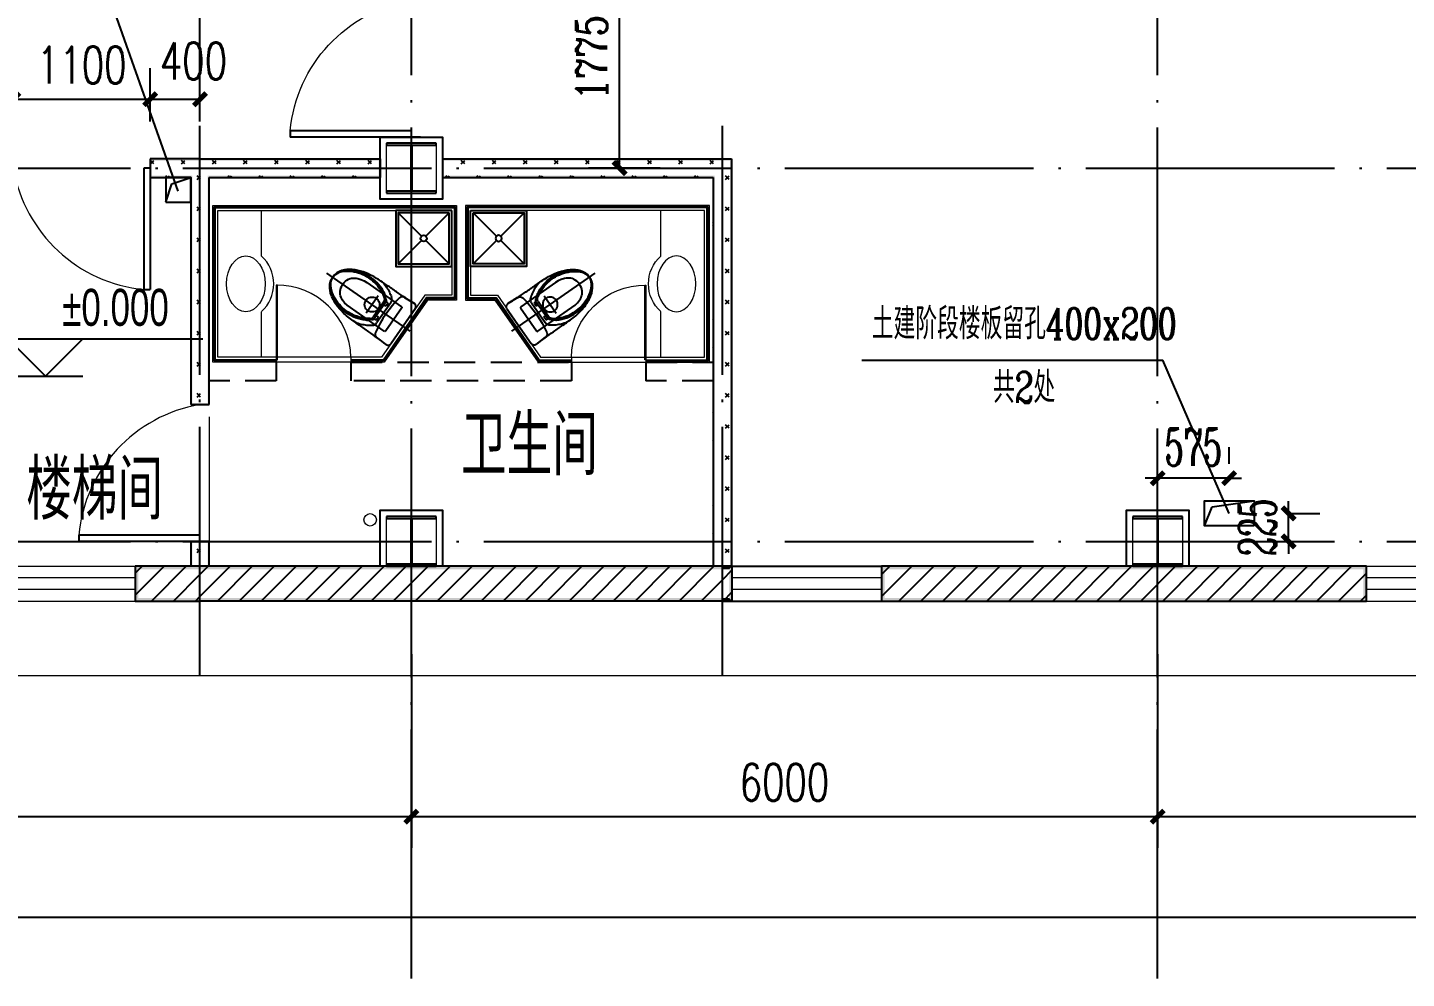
# Model space of a CAD drawing. Extents: x 3213259 to 3716512, y 332899 to 392399.
# Drawn here: x 3491097 to 3502183, y 358521 to 366164 of the extents above; entities that cross this region are included whole.
import ezdxf
from ezdxf.enums import TextEntityAlignment as Align

# ---------------------------------------------------------------- set-up
doc = ezdxf.new("R2010")
doc.units = 0
doc.header["$LTSCALE"] = 1000
doc.header["$MEASUREMENT"] = 0
for name, pattern in [('ACAD_ISO02W100', [15, 12, -3]), ('CENTER', [50.8, 31.75, -6.35, 6.35, -6.35]), ('DASH', [0.35, 0.25, -0.1]), ('DOTE', [2.42, 2, -0.2, 0.02, -0.2]), ('EB_DASH', [6, 3, -3]), ('HIDDEN', [0.375, 0.25, -0.125])]:
    doc.linetypes.add(name, pattern=pattern)
for name, color, linetype, lineweight in [('A-DOOR', 31, 'Continuous', 20), ('JZX_ViewLine', 30, 'Continuous', 0), ('S-STRS', 31, 'Continuous', 20), ('window', 141, 'Continuous', 5), ('卫生间', 4, 'Continuous', 20), ('雨水管、溢水管', 4, 'Continuous', 9)]:
    doc.layers.add(name, color=color, linetype=linetype, lineweight=lineweight)
for name, color, linetype in [('AXIS', 3, 'Continuous'), ('CAXA2', 6, 'EB_DASH'), ('Cen', 4, 'CENTER'), ('COLUMN', 2, 'Continuous'), ('DEFAULT', 7, 'Continuous'), ('DIM_ELEV', 3, 'Continuous'), ('DOTE', 1, 'DOTE'), ('JZX_AXIS', 3, 'Continuous'), ('JZX_WALL', 50, 'Continuous'), ('PUB_DIM', 3, 'Continuous'), ('PUB_HATCH', 8, 'Continuous'), ('PUB_TEXT', 7, 'Continuous'), ('PUB_WALL', 9, 'Continuous'), ('S-给排水提资', 4, 'Continuous'), ('sb', 6, 'Continuous'), ('WALL', 7, 'Continuous'), ('WALL-MOVE', 6, 'Continuous'), ('一次电缆', 7, 'Continuous'), ('卫浴轮廓线', 7, 'Continuous'), ('电气提资', 6, 'Continuous'), ('防火外包', 12, 'Continuous')]:
    doc.layers.add(name, color=color, linetype=linetype)
doc.styles.add('_TCH_DIM', font='sepd_tss.shx', dxfattribs={"bigfont": 'sepd_hzt.shx'})
doc.styles.add('_TCH_DIM_T3', font='SIMPLEX.shx', dxfattribs={"width": 0.705882, "bigfont": 'GBCBIG'})
doc.styles.add('DIM_FONT', font='COMPLEX8.SHX', dxfattribs={"width": 0.6, "bigfont": 'HZITXT.SHX'})
doc.styles.add('HZ', font='complex8.shx', dxfattribs={"width": 0.8, "bigfont": 'hztxt.shx'})
doc.styles.add('sepd_yb2', font='sepd_gbe.shx', dxfattribs={"width": 0.8, "bigfont": 'sepd_gbc.shx'})
doc.dimstyles.new('_TCH_ARCH&&100', dxfattribs={"dimtxt": 297.5, "dimasz": 100, "dimexe": 250, "dimexo": 300, "dimgap": 126.25, "dimtad": 1, "dimdec": 0, "dimzin": 0, "dimdsep": 46, "dimtxsty": '_TCH_DIM_T3', "dimblk": 'ARCHTICK', "dimcen": 0.09, "dimclrt": 7, "dimazin": 2, "dimtfac": 1, "dimtdec": 0, "dimtix": 1, "dimtmove": 2, "dimatfit": 3, "dimfxl": 1, "dimtolj": 1, "dimtzin": 0, "dimarcsym": 0})
doc.dimstyles.new('DIMN', dxfattribs={"dimtxt": 300, "dimasz": 100, "dimexe": 250, "dimexo": 300, "dimgap": 100, "dimtad": 1, "dimdec": 0, "dimzin": 0, "dimdsep": 46, "dimtxsty": 'DIM_FONT', "dimblk": 'ARCHTICK', "dimcen": 0.09, "dimclrt": 7, "dimazin": 2, "dimtfac": 1, "dimtdec": 0, "dimtix": 1, "dimtmove": 2, "dimatfit": 3, "dimldrblk": 'ARCHTICK', "dimfxl": 1, "dimtolj": 1, "dimtzin": 0, "dimarcsym": 0})
doc.dimstyles.new('副本 DIMN', dxfattribs={"dimtxt": 300, "dimasz": 100, "dimexe": 250, "dimexo": 300, "dimgap": 100, "dimtad": 1, "dimdec": 0, "dimzin": 0, "dimdsep": 46, "dimtxsty": 'DIM_FONT', "dimblk": 'ARCHTICK', "dimcen": 0.09, "dimclrt": 7, "dimazin": 2, "dimtfac": 1, "dimtdec": 0, "dimtix": 1, "dimtmove": 2, "dimatfit": 3, "dimldrblk": 'ARCHTICK', "dimfxl": 1, "dimtolj": 1, "dimtzin": 0, "dimarcsym": 0})
pattern_1 = [(45, (-451208.51, -430878.23), (-88.388383, 88.388383), [])]
pattern_2 = [(45, (-451166.04, -430932.16), (-125.000003, 125.000003), [40, -136.7767]), (135, (-450887.75, -430932.16), (-125.000003, -125.000003), [40, -136.7767])]

# ---------------------------------------------------------------- blocks, each defined once
blk = doc.blocks.new('_ArchTick')
at = {"color": 0, "linetype": 'ByBlock', "const_width": 0.4}
blk.add_lwpolyline([(-0.5, -0.5), (0.5, 0.5)], dxfattribs=at)
blk = doc.blocks.new('*D225')
at = {"color": 0, "lineweight": -2}
for p, q in [((3500183, 362658), (3500183, 362791)), ((3500758, 362658), (3500758, 362791)), ((3500183, 362541), (3500083, 362541)), ((3500758, 362541), (3500183, 362541)), ((3500758, 362541), (3500858, 362541))]:
    blk.add_line(p, q, dxfattribs=at)
at = {"layer": 'Defpoints', "color": 0}
for p in [(3500183, 362541), (3500183, 362358), (3500758, 362358)]:
    blk.add_point(p, dxfattribs=at)
at = {"color": 0, "lineweight": -2, "xscale": 100, "yscale": 100, "zscale": 100}
blk.add_blockref('_ArchTick', (3500183, 362541), dxfattribs=at)
at = {"color": 0, "lineweight": -2, "xscale": 100, "yscale": 100, "zscale": 100, "rotation": 180}
blk.add_blockref('_ArchTick', (3500758, 362541), dxfattribs=at)
at = {"color": 7, "insert": (3500470, 362791), "char_height": 300, "attachment_point": 5, "style": 'DIM_FONT'}
blk.add_mtext('\\A1;575', dxfattribs=at)
blk = doc.blocks.new('*D224')
at = {"color": 0, "lineweight": -2}
for p, q in [((3501236, 362258), (3501236, 362358)), ((3501236, 362033), (3501236, 362258)), ((3501258, 362258), (3501486, 362258)), ((3501079, 362033), (3501486, 362033)), ((3501236, 362033), (3501236, 361933))]:
    blk.add_line(p, q, dxfattribs=at)
at = {"layer": 'Defpoints', "color": 0}
for p in [(3500958, 362258), (3501236, 362258), (3500779, 362033)]:
    blk.add_point(p, dxfattribs=at)
at = {"color": 0, "lineweight": -2, "xscale": 100, "yscale": 100, "zscale": 100}
for p, rotation in [((3501236, 362258), 270), ((3501236, 362033), 90)]:
    blk.add_blockref('_ArchTick', p, dxfattribs=dict(at, rotation=rotation))
at = {"color": 7, "insert": (3500986, 362146), "char_height": 300, "attachment_point": 5, "rotation": 90, "style": 'DIM_FONT'}
blk.add_mtext('\\A1;225', dxfattribs=at)
blk = doc.blocks.new('10kv2')
at = {"layer": '电气提资', "color": 6}
for p, q in [((2859877, 197322), (2859940, 197475)), ((2859940, 197475), (2860277, 197522)), ((2865027, 197322), (2865090, 197475)), ((2865090, 197475), (2865427, 197522))]:
    blk.add_line(p, q, dxfattribs=at)
for points in [[(2860277, 197322), (2859877, 197322), (2859877, 197522), (2860277, 197522)], [(2865427, 197322), (2865027, 197322), (2865027, 197522), (2865427, 197522)]]:
    blk.add_lwpolyline(points, close=True, dxfattribs=at)
blk = doc.blocks.new('*D290')
at = {"layer": 'Defpoints', "color": 0}
for p in [(3495857, 366809), (3496283, 366809), (3496483, 365034)]:
    blk.add_point(p, dxfattribs=at)
at = {"layer": 'PUB_DIM', "color": 0, "lineweight": -2}
for p, q in [((3495983, 366809), (3495607, 366809)), ((3495857, 365034), (3495857, 366809)), ((3496183, 365034), (3495607, 365034))]:
    blk.add_line(p, q, dxfattribs=at)
at = {"layer": 'PUB_DIM', "color": 0, "lineweight": -2, "xscale": 100, "yscale": 100, "zscale": 100}
for p, rotation in [((3495857, 366809), 90), ((3495857, 365034), 270)]:
    blk.add_blockref('_ArchTick', p, dxfattribs=dict(at, rotation=rotation))
at = {"layer": 'PUB_DIM', "color": 7, "insert": (3495632, 365922), "char_height": 250, "attachment_point": 5, "rotation": 90, "style": 'HZ'}
blk.add_mtext('\\A1;1775', dxfattribs=at)
blk = doc.blocks.new('400X400初设工字钢柱')
at = {"layer": 'COLUMN'}
for p, q in [((1414526, 738369), (1414126, 738369)), ((1414126, 738369), (1414126, 738353)), ((1414126, 738353), (1414321, 738353)), ((1414321, 738353), (1414321, 737985)), ((1414331, 737985), (1414331, 738353)), ((1414331, 738353), (1414526, 738353)), ((1414526, 738353), (1414526, 738369)), ((1414321, 737985), (1414126, 737985)), ((1414126, 737985), (1414126, 737969)), ((1414126, 737969), (1414526, 737969)), ((1414526, 737985), (1414331, 737985)), ((1414526, 737969), (1414526, 737985))]:
    blk.add_line(p, q, dxfattribs=at)
at = {"layer": 'JZX_ViewLine'}
blk.add_lwpolyline([(1414126, 738369), (1414526, 738369), (1414526, 737969), (1414126, 737969)], close=True, dxfattribs=at)
blk = doc.blocks.new('A-2081（平）')
at = {"color": 5}
for p, q in [((-195, -140), (-200, -45)), ((-198, -85), (-198, -135)), ((-170, -15), (170, -15)), ((200, -45), (195, -140)), ((-97, -205), (97, -205)), ((-85, -240), (85, -240)), ((-83, -225), (-84, -240)), ((-80, -222), (-56, -222)), ((-77, -255), (77, -255)), ((-53, -225), (-52, -240)), ((53, -225), (52, -240)), ((80, -222), (56, -222)), ((83, -225), (84, -240))]:
    blk.add_line(p, q, dxfattribs=at)
blk.add_circle((0, -320), 60, dxfattribs=at)
for centre, radius, start, end in [((-170, -45), 30, 90, 180), ((170, -45), 30, 0, 90), ((-165, -140), 30, 180, 260.0104), ((0, 769), 954, 259.7185, 280.2815), ((-97, -255), 50, 90, 142.0977), ((97, -255), 50, 37.9023, 90), ((165, -140), 30, 279.9896, 0), ((-103, -300), 30, 109.2431, 150.0075), ((-80, -263), 23.3, 103.5585, 160.8243), ((-77, -285), 30, 90, 146.1489), ((-80, -225), 3, 90, 176.8202), ((-56, -225), 3, 3.1798, 90), ((56, -225), 3, 90, 176.8202), ((77, -285), 30, 33.8511, 90), ((80, -225), 3, 3.1798, 90), ((80, -263), 23.3, 19.1757, 76.4415), ((103, -300), 30, 29.9925, 70.7569)]:
    blk.add_arc(centre, radius, start, end, dxfattribs=at)
for points in [[(-200, -45), (-195, -217), (-195, -310), (-195, -355), (-188, -465), (-168, -549), (-127, -631), (-69, -687), (-24, -704), (-5, -705)], [(200, -45), (195, -217), (195, -310), (195, -355), (188, -465), (168, -549), (127, -631), (69, -687), (24, -704), (5, -705)], [(-102, -255), (-123, -289), (-142, -330), (-164, -407), (-167, -465), (-157, -535), (-131, -604), (-85, -668), (-34, -700), (3, -705)], [(102, -255), (123, -289), (142, -330), (164, -407), (167, -465), (157, -535), (131, -604), (85, -668), (34, -700), (-3, -705)]]:
    blk.add_spline(points, degree=3, dxfattribs=at)
for points, knots in [([(-195, -355), (-190, -331), (-181, -303), (-162, -263), (-146, -237), (-137, -225), (-136, -224)], [0, 0, 0, 0, 43.87532, 88.673864, 133.456773, 134.827767, 134.827767, 134.827767, 134.827767]), ([(-129, -285), (-130, -286), (-138, -301), (-156, -341), (-173, -403), (-176, -480), (-162, -541), (-140, -604), (-98, -658), (-52, -698), (-18, -703), (-5, -705)], [35.533784, 35.533784, 35.533784, 35.533784, 40.511286, 84.790455, 166.65136, 232.619779, 284.099214, 352.82178, 429.903801, 488.802423, 528.976733, 528.976733, 528.976733, 528.976733]), ([(-102, -268), (-107, -276), (-120, -296), (-141, -341), (-158, -396), (-162, -473), (-153, -537), (-126, -607), (-86, -666), (-35, -702), (-2, -704), (0, -705)], [16.055275, 16.055275, 16.055275, 16.055275, 45.054585, 85.747285, 166.018997, 214.312095, 285.127405, 359.169277, 437.441936, 497.99431, 534.930888, 534.930888, 534.930888, 534.930888]), ([(102, -268), (107, -276), (120, -296), (141, -341), (158, -396), (162, -473), (153, -537), (126, -607), (86, -666), (35, -702), (2, -704), (0, -705)], [16.055275, 16.055275, 16.055275, 16.055275, 45.054585, 85.747285, 166.018997, 214.312095, 285.127405, 359.169277, 437.441936, 497.99431, 534.930888, 534.930888, 534.930888, 534.930888]), ([(129, -285), (130, -286), (138, -301), (156, -341), (173, -403), (176, -480), (162, -541), (140, -604), (98, -658), (52, -698), (18, -703), (5, -705)], [35.533784, 35.533784, 35.533784, 35.533784, 40.511286, 84.790455, 166.65136, 232.619779, 284.099214, 352.82178, 429.903801, 488.802423, 528.976733, 528.976733, 528.976733, 528.976733]), ([(195, -355), (190, -331), (181, -303), (162, -263), (146, -237), (137, -225), (136, -224)], [0, 0, 0, 0, 43.87532, 88.673864, 133.456773, 134.827767, 134.827767, 134.827767, 134.827767])]:
    blk.add_open_spline(points, degree=3, knots=knots, dxfattribs=at)
at = {"layer": 'Cen', "color": 5, "ltscale": 2.5}
for p, q in [((0, 54), (0, -762)), ((-86, -320), (86, -320))]:
    blk.add_line(p, q, dxfattribs=at)
at = {"layer": 'DEFAULT', "color": 5, "linetype": 'ACAD_ISO02W100', "ltscale": 3}
blk.add_lwpolyline([(-120, -456), (-120, -117), (-120, -115), (-120, -115), (-119, -114), (-119, -113), (-119, -112), (-118, -112), (-118, -111), (-117, -111), (-117, -110), (-116, -110), (-115, -110), (-115, -109), (-114, -109), (112, -109), (114, -109), (115, -109), (115, -110), (116, -110), (117, -110), (117, -111), (118, -111), (118, -112), (119, -112), (119, -113), (119, -114), (120, -115), (120, -115), (120, -117), (119, -482), (115, -509), (107, -534), (102, -546), (95, -557), (88, -567), (79, -577), (70, -585), (59, -592), (46, -598), (32, -603), (17, -605), (0, -606), (-17, -605), (-32, -603), (-46, -598), (-59, -592), (-70, -585), (-79, -577), (-88, -567), (-95, -557), (-102, -546), (-107, -534), (-115, -509), (-119, -482), (-120, -456)], dxfattribs=at)
blk = doc.blocks.new('DSDS2')
at = {"color": 3}
for p, q in [((-161, 601), (-161, 641)), ((439, 601), (439, 641))]:
    blk.add_line(p, q, dxfattribs=at)
blk.add_lwpolyline([(439, 21), (439, 621), (429, 621), (429, 21), (439, 21)], dxfattribs=at)
at = {"color": 5}
blk.add_arc((434, 617), 595, 181.4607, 270.4813, dxfattribs=at)
at = {"layer": 'JZX_AXIS'}
for p, q in [((-951, -149), (-764, -336)), ((-541, -149), (-728, -336)), ((-764, -371), (-951, -559)), ((-728, -371), (-541, -559))]:
    blk.add_line(p, q, dxfattribs=at)
for points in [[(-971, -579), (-521, -579), (-521, -129), (-971, -129)], [(-951, -559), (-541, -559), (-541, -149), (-951, -149)]]:
    blk.add_lwpolyline(points, close=True, dxfattribs=at)
blk.add_circle((-746, -354), 25, dxfattribs=at)
at = {"layer": '卫生间', "color": 3}
for p, q in [((559, 601), (559, 235)), ((559, -212), (559, -579))]:
    blk.add_line(p, q, dxfattribs=at)
for points in [[(-161, -619), (-1011, -619), (-1011, 141), (-777, 141), (-429, 641), (949, 641), (949, -619), (-161, -619)], [(-161, -609), (-1001, -609), (-1001, 131), (-771, 131), (-424, 631), (-161, 631)], [(-161, -604), (-996, -604), (-996, 126), (-769, 126), (-421, 626), (-161, 626)], [(-161, -599), (-991, -599), (-991, 121), (-766, 121), (-419, 621), (-161, 621)], [(-161, -579), (-971, -579), (-971, 101), (-756, 101), (-408, 601), (909, 601), (909, -579), (-161, -579)], [(439, 631), (939, 631), (939, -609), (-161, -609)], [(439, 626), (934, 626), (934, -604), (-161, -604)], [(439, 621), (929, 621), (929, -599), (-161, -599)]]:
    blk.add_lwpolyline(points, dxfattribs=at)
blk.add_arc((759, 11), 300, 131.8103, 228.1897, dxfattribs=at)
blk.add_ellipse((684, 11), major_axis=(0, 224), ratio=0.694768, dxfattribs=at)
at = {"layer": '卫浴轮廓线', "linetype": 'DASH', "ltscale": 10, "rotation": 55.20211358944665}
blk.add_blockref('A-2081（平）', (-594, 360), dxfattribs=at)
blk = doc.blocks.new('*D64')
at = {"layer": 'AXIS', "color": 0, "lineweight": -2}
for p, q in [((1896632, 301683), (1896632, 300595)), ((1943492, 301683), (1943492, 300595)), ((1896632, 300845), (1943492, 300845))]:
    blk.add_line(p, q, dxfattribs=at)
at = {"layer": 'Defpoints', "color": 0}
for p in [(1896632, 301983), (1943492, 301983), (1943492, 300845)]:
    blk.add_point(p, dxfattribs=at)
at = {"layer": 'AXIS', "color": 0, "lineweight": -2, "xscale": 100, "yscale": 100, "zscale": 100, "rotation": 180}
blk.add_blockref('_ArchTick', (1896632, 300845), dxfattribs=at)
at = {"layer": 'AXIS', "color": 0, "lineweight": -2, "xscale": 100, "yscale": 100, "zscale": 100}
blk.add_blockref('_ArchTick', (1943492, 300845), dxfattribs=at)
at = {"layer": 'AXIS', "color": 7, "insert": (1920062, 301120), "char_height": 297.5, "attachment_point": 5, "style": '_TCH_DIM_T3'}
blk.add_mtext('\\A1;46860', dxfattribs=at)
blk = doc.blocks.new('*D66')
at = {"layer": 'AXIS', "color": 0, "lineweight": -2}
for p, q in [((1897112, 302958), (1897112, 301403)), ((1906112, 302958), (1906112, 301403)), ((1897112, 301653), (1906112, 301653))]:
    blk.add_line(p, q, dxfattribs=at)
at = {"layer": 'Defpoints', "color": 0}
for p in [(1897112, 303258), (1906112, 303258), (1906112, 301653)]:
    blk.add_point(p, dxfattribs=at)
at = {"layer": 'AXIS', "color": 0, "lineweight": -2, "xscale": 100, "yscale": 100, "zscale": 100, "rotation": 180}
blk.add_blockref('_ArchTick', (1897112, 301653), dxfattribs=at)
at = {"layer": 'AXIS', "color": 0, "lineweight": -2, "xscale": 100, "yscale": 100, "zscale": 100}
blk.add_blockref('_ArchTick', (1906112, 301653), dxfattribs=at)
at = {"layer": 'AXIS', "color": 7, "insert": (1901612, 301928), "char_height": 297.5, "attachment_point": 5, "style": '_TCH_DIM_T3'}
blk.add_mtext('\\A1;9000', dxfattribs=at)
blk = doc.blocks.new('*D67')
at = {"layer": 'AXIS', "color": 0, "lineweight": -2}
for p, q in [((1906112, 302958), (1906112, 301403)), ((1912112, 302958), (1912112, 301403)), ((1906112, 301653), (1912112, 301653))]:
    blk.add_line(p, q, dxfattribs=at)
at = {"layer": 'Defpoints', "color": 0}
for p in [(1906112, 303258), (1912112, 303258), (1912112, 301653)]:
    blk.add_point(p, dxfattribs=at)
at = {"layer": 'AXIS', "color": 0, "lineweight": -2, "xscale": 100, "yscale": 100, "zscale": 100, "rotation": 180}
blk.add_blockref('_ArchTick', (1906112, 301653), dxfattribs=at)
at = {"layer": 'AXIS', "color": 0, "lineweight": -2, "xscale": 100, "yscale": 100, "zscale": 100}
blk.add_blockref('_ArchTick', (1912112, 301653), dxfattribs=at)
at = {"layer": 'AXIS', "color": 7, "insert": (1909112, 301928), "char_height": 297.5, "attachment_point": 5, "style": '_TCH_DIM_T3'}
blk.add_mtext('\\A1;6000', dxfattribs=at)
blk = doc.blocks.new('*D68')
at = {"layer": 'AXIS', "color": 0, "lineweight": -2}
for p, q in [((1912112, 302958), (1912112, 301403)), ((1918412, 302958), (1918412, 301403)), ((1912112, 301653), (1918412, 301653))]:
    blk.add_line(p, q, dxfattribs=at)
at = {"layer": 'Defpoints', "color": 0}
for p in [(1912112, 303258), (1918412, 303258), (1918412, 301653)]:
    blk.add_point(p, dxfattribs=at)
at = {"layer": 'AXIS', "color": 0, "lineweight": -2, "xscale": 100, "yscale": 100, "zscale": 100, "rotation": 180}
blk.add_blockref('_ArchTick', (1912112, 301653), dxfattribs=at)
at = {"layer": 'AXIS', "color": 0, "lineweight": -2, "xscale": 100, "yscale": 100, "zscale": 100}
blk.add_blockref('_ArchTick', (1918412, 301653), dxfattribs=at)
at = {"layer": 'AXIS', "color": 7, "insert": (1915262, 301928), "char_height": 297.5, "attachment_point": 5, "style": '_TCH_DIM_T3'}
blk.add_mtext('\\A1;6300', dxfattribs=at)
blk = doc.blocks.new('*D74')
at = {"layer": 'AXIS', "color": 0, "lineweight": -2}
for p, q in [((1902912, 307239), (1902912, 307669)), ((1904012, 307239), (1904012, 307669)), ((1902912, 307419), (1904012, 307419))]:
    blk.add_line(p, q, dxfattribs=at)
at = {"layer": 'Defpoints', "color": 0}
for p in [(1904012, 307419), (1902912, 306939), (1904012, 306939)]:
    blk.add_point(p, dxfattribs=at)
at = {"layer": 'AXIS', "color": 0, "lineweight": -2, "xscale": 100, "yscale": 100, "zscale": 100}
for p, rotation in [((1902912, 307419), 180.0000000000849), ((1904012, 307419), 8.489226596258831e-11)]:
    blk.add_blockref('_ArchTick', p, dxfattribs=dict(at, rotation=rotation))
at = {"layer": 'AXIS', "color": 7, "insert": (1903462, 307694), "char_height": 297.5, "attachment_point": 5, "style": '_TCH_DIM_T3'}
blk.add_mtext('\\A1;1100', dxfattribs=at)
blk = doc.blocks.new('*D75')
at = {"layer": 'AXIS', "color": 0, "lineweight": -2}
for p, q in [((1904012, 307239), (1904012, 307669)), ((1904412, 307239), (1904412, 307669)), ((1904012, 307419), (1904412, 307419))]:
    blk.add_line(p, q, dxfattribs=at)
at = {"layer": 'Defpoints', "color": 0}
for p in [(1904412, 307419), (1904012, 306939), (1904412, 306939)]:
    blk.add_point(p, dxfattribs=at)
at = {"layer": 'AXIS', "color": 0, "lineweight": -2, "xscale": 100, "yscale": 100, "zscale": 100}
for p, rotation in [((1904012, 307419), 180.0000000001001), ((1904412, 307419), 1.000515991690604e-10)]:
    blk.add_blockref('_ArchTick', p, dxfattribs=dict(at, rotation=rotation))
at = {"layer": 'AXIS', "color": 7, "insert": (1904360, 307726), "char_height": 297.5, "attachment_point": 5, "style": '_TCH_DIM_T3'}
blk.add_mtext('\\A1;400', dxfattribs=at)
blk = doc.blocks.new('$TCHSYS$WIN2D')
for p, q in [((-0.5, 0.5), (0.5, 0.5)), ((-0.5, 0.5), (-0.5, -0.5)), ((0.5, 0.5), (0.5, -0.5)), ((0.5, 0.1667), (-0.5, 0.1667)), ((0.5, -0.1667), (-0.5, -0.1667)), ((-0.5, -0.5), (0.5, -0.5))]:
    blk.add_line(p, q)
blk = doc.blocks.new('D1')
at = {"layer": 'PUB_HATCH'}
h = blk.add_hatch(dxfattribs=at)
h.set_pattern_fill('石膏板', color=256, scale=50, style=0)
h.set_pattern_definition(pattern_2)
h.paths.add_polyline_path([(1904412.3, 306840.4), (1904412.3, 306939.1), (1904012.3, 306939.1), (1904012.3, 306791.1), (1904338.3, 306791.1), (1904350.8, 306803.6)])
h = blk.add_hatch(dxfattribs=at)
h.set_pattern_fill('石膏板', color=256, scale=50, style=0)
h.set_pattern_definition(pattern_2)
h.paths.add_polyline_path([(1904412.3, 306840.4), (1904473.8, 306803.6), (1904486.3, 306791.1), (1905862.3, 306791.1), (1905862.3, 306939.1), (1904412.3, 306939.1)])
h = blk.add_hatch(dxfattribs=at)
h.set_pattern_fill('石膏板', color=256, scale=50, style=0)
h.set_pattern_definition(pattern_2)
h.paths.add_polyline_path([(1906362.3, 306939.1), (1906362.3, 306791.1), (1908538.3, 306791.1), (1908686.3, 306939.1)])
h = blk.add_hatch(dxfattribs=at)
h.set_pattern_fill('石膏板', color=256, scale=50, style=0)
h.set_pattern_definition(pattern_2)
h.paths.add_polyline_path([(1908686.3, 306939.1), (1908538.3, 306791.1), (1908538.3, 303665.1), (1908686.3, 303665.1)])
h = blk.add_hatch(dxfattribs=at)
h.set_pattern_fill('石膏板', color=256, scale=50, style=0)
h.set_pattern_definition(pattern_2)
h.paths.add_polyline_path([(1904350.8, 306803.6), (1904338.3, 306791.1), (1904338.3, 304965.1), (1904486.3, 304965.1), (1904486.3, 306791.1), (1904473.8, 306803.6), (1904412.3, 306840.4)])
h = blk.add_hatch(dxfattribs=at)
h.set_pattern_fill('石膏板', color=256, scale=50, style=0)
h.set_pattern_definition(pattern_2)
h.paths.add_polyline_path([(1904338.3, 303665.1), (1904486.3, 303665.1), (1904486.3, 303865.1), (1904338.3, 303865.1)])
h = blk.add_hatch(dxfattribs=at)
h.set_pattern_fill('普通砖', color=256, scale=50, style=0)
h.set_pattern_definition(pattern_1)
h.paths.add_polyline_path([(1904412.3, 303385.1), (1904412.3, 303665.1), (1903892.3, 303665.1), (1903892.3, 303385.1)])
h = blk.add_hatch(dxfattribs=at)
h.set_pattern_fill('普通砖', color=256, scale=50, style=0)
h.set_pattern_definition(pattern_1)
h.paths.add_polyline_path([(1908612.3, 303385.1), (1908612.3, 303665.1), (1904412.3, 303665.1), (1904412.3, 303385.1)])
h = blk.add_hatch(dxfattribs=at)
h.set_pattern_fill('普通砖', color=256, scale=50, style=0)
h.set_pattern_definition(pattern_1)
h.paths.add_polyline_path([(1908612.3, 303665.1), (1908612.3, 303385.1), (1908692.3, 303385.1), (1908692.3, 303665.1)])
h = blk.add_hatch(dxfattribs=at)
h.set_pattern_fill('普通砖', color=256, scale=50, style=0)
h.set_pattern_definition(pattern_1)
h.paths.add_polyline_path([(1913792.3, 303665.1), (1909892.3, 303665.1), (1909892.3, 303385.1), (1913792.3, 303385.1)])
at = {"layer": 'PUB_WALL'}
for points in [[(1904412.3, 306939.1), (1904012.3, 306939.1), (1904024.8, 306926.6), (1904412.3, 306926.6)], [(1904012.3, 306939.1), (1904012.3, 306791.1), (1904024.8, 306803.6), (1904024.8, 306926.6)], [(1904412.3, 306939.1), (1905862.3, 306939.1), (1905862.3, 306926.6), (1904412.3, 306926.6)], [(1905862.3, 306939.1), (1905862.3, 306791.1), (1905849.8, 306791.1), (1905849.8, 306939.1)], [(1906362.3, 306939.1), (1908686.3, 306939.1), (1908673.8, 306926.6), (1906362.3, 306926.6)], [(1906362.3, 306939.1), (1906362.3, 306791.1), (1906374.8, 306791.1), (1906374.8, 306939.1)], [(1908686.3, 306939.1), (1908686.3, 303665.1), (1908673.8, 303665.1), (1908673.8, 306926.6)], [(1904012.3, 306791.1), (1904338.3, 306791.1), (1904350.8, 306803.6), (1904024.8, 306803.6)], [(1904338.3, 304965.1), (1904350.8, 304965.1), (1904350.8, 306803.6), (1904338.3, 306791.1)], [(1904473.8, 304965.1), (1904486.3, 304965.1), (1904486.3, 306791.1), (1904473.8, 306803.6)], [(1904486.3, 306791.1), (1905862.3, 306791.1), (1905862.3, 306803.6), (1904473.8, 306803.6)], [(1906362.3, 306791.1), (1908538.3, 306791.1), (1908550.8, 306803.6), (1906362.3, 306803.6)], [(1908538.3, 306791.1), (1908538.3, 303665.1), (1908550.8, 303665.1), (1908550.8, 306803.6)], [(1904338.3, 304965.1), (1904486.3, 304965.1), (1904473.8, 304977.6), (1904350.8, 304977.6)], [(1904486.3, 303865.1), (1904338.3, 303865.1), (1904350.8, 303852.6), (1904473.8, 303852.6)], [(1904338.3, 303865.1), (1904338.3, 303665.1), (1904350.8, 303665.1), (1904350.8, 303852.6)], [(1904486.3, 303665.1), (1904486.3, 303865.1), (1904473.8, 303852.6), (1904473.8, 303665.1)], [(1904412.3, 303665.1), (1903892.3, 303665.1), (1903917.3, 303640.1), (1904412.3, 303640.1)], [(1903892.3, 303665.1), (1903892.3, 303385.1), (1903917.3, 303410.1), (1903917.3, 303640.1)], [(1908612.3, 303665.1), (1904412.3, 303665.1), (1904412.3, 303640.1), (1908612.3, 303640.1)], [(1908692.3, 303665.1), (1908612.3, 303665.1), (1908612.3, 303640.1), (1908667.3, 303640.1)], [(1908692.3, 303385.1), (1908692.3, 303665.1), (1908667.3, 303640.1), (1908667.3, 303410.1)], [(1913792.3, 303665.1), (1909892.3, 303665.1), (1909917.3, 303640.1), (1913767.3, 303640.1)], [(1909892.3, 303665.1), (1909892.3, 303385.1), (1909917.3, 303410.1), (1909917.3, 303640.1)], [(1913792.3, 303385.1), (1913792.3, 303665.1), (1913767.3, 303640.1), (1913767.3, 303410.1)], [(1903892.3, 303385.1), (1904412.3, 303385.1), (1904412.3, 303410.1), (1903917.3, 303410.1)], [(1908612.3, 303385.1), (1904412.3, 303385.1), (1904412.3, 303410.1), (1908612.3, 303410.1)], [(1908612.3, 303385.1), (1908692.3, 303385.1), (1908667.3, 303410.1), (1908612.3, 303410.1)], [(1909892.3, 303385.1), (1913792.3, 303385.1), (1913767.3, 303410.1), (1909917.3, 303410.1)]]:
    blk.add_hatch(color=2, dxfattribs=at).paths.add_polyline_path(points)
at = {"extrusion": (0, 0, -1)}
for p, q in [((1905137.3, 307165.1), (1905137.3, 307115.1)), ((1906112.3, 307165.1), (1905137.3, 307165.1)), ((1906112.3, 307115.1), (1905137.3, 307115.1)), ((1906112.3, 307115.1), (1906112.3, 307165.1))]:
    blk.add_line(p, q, dxfattribs=at)
for p, q in [((1904012.3, 306865.1), (1903962.3, 306865.1)), ((1903962.3, 306865.1), (1903962.3, 305890.1)), ((1904012.3, 306865.1), (1904012.3, 305890.1)), ((1903962.3, 305890.1), (1904012.3, 305890.1)), ((1903437.3, 303915.1), (1903437.3, 303865.1)), ((1904412.3, 303915.1), (1903437.3, 303915.1)), ((1904412.3, 303865.1), (1904412.3, 303915.1)), ((1904412.3, 303865.1), (1903437.3, 303865.1)), ((1908692.3, 303665.1), (1909892.3, 303665.1)), ((1908692.3, 303385.1), (1909892.3, 303385.1))]:
    blk.add_line(p, q)
at = {"lineweight": 13, "extrusion": (0, 0, -1)}
blk.add_arc((-1906310.9, 307053.2), 1178.7, 5.44328, 80.29573, dxfattribs=at)
at = {"lineweight": 13}
for centre, start, end in [((1904074.1, 307063.7), 189.70223, 264.55692), ((1904610.9, 303803.3), 99.70427, 174.55672)]:
    blk.add_arc(centre, 1178.7, start, end, dxfattribs=at)
at = {"layer": 'A-DOOR'}
for p, q in [((1904338.3, 304965.1), (1904486.3, 304965.1)), ((1904486.3, 303865.1), (1904338.3, 303865.1))]:
    blk.add_line(p, q, dxfattribs=at)
at = {"layer": 'DIM_ELEV'}
for p, q in [((1903169.9, 305192.8), (1902869.9, 305492.8)), ((1902869.9, 305492.8), (1904434.9, 305492.8)), ((1903169.9, 305192.8), (1903469.9, 305492.8)), ((1902578, 305192.8), (1903469.9, 305192.8))]:
    blk.add_line(p, q, dxfattribs=at)
at = {"layer": 'DOTE'}
for p, q in [((1906112.3, 300352.3), (1906112.3, 329397.5)), ((1912112.3, 300352.3), (1912112.3, 329397.5)), ((1904412.3, 302785.1), (1904412.3, 308140.7)), ((1908612.3, 302785.1), (1908612.3, 307298.7)), ((1892174.5, 306865.1), (1948456.4, 306865.1)), ((1892174.5, 303865.1), (1948456.4, 303865.1))]:
    blk.add_line(p, q, dxfattribs=at)
at = {"layer": 'JZX_ViewLine'}
blk.add_line((1944092.3, 302785.1), (1896032.3, 302785.1), dxfattribs=at)
at = {"layer": 'JZX_WALL', "linetype": 'ByBlock'}
for p, q in [((1905026.3, 305305), (1905026.3, 305157)), ((1905626.3, 305305), (1905626.3, 305157)), ((1907398.3, 305305), (1907398.3, 305157)), ((1907998.3, 305305), (1907998.3, 305157)), ((1908538.3, 305157), (1908538.3, 303665.1))]:
    blk.add_line(p, q, dxfattribs=at)
for points in [[(1905626.3, 305305), (1907398.3, 305305)], [(1907998.3, 305305), (1908538.3, 305305)], [(1905026.3, 305157), (1904486.3, 305157)], [(1907398.3, 305157), (1905626.3, 305157)], [(1908538.3, 305157), (1907998.3, 305157)]]:
    blk.add_lwpolyline(points, dxfattribs=at)
at = {"layer": 'S-STRS'}
blk.add_lwpolyline([(1904486.3, 304865.1), (1904486.3, 303865.1)], dxfattribs=at)
at = {"layer": 'S-给排水提资'}
for p, q in [((1904238.3, 306679.8), (1903561.7, 308589.1)), ((1904185.5, 306740), (1904338.3, 306791.1)), ((1904138.3, 306591.1), (1904185.5, 306740))]:
    blk.add_line(p, q, dxfattribs=at)
blk.add_lwpolyline([(1904138.3, 306591.1), (1904338.3, 306591.1), (1904338.3, 306791.1), (1904138.3, 306791.1)], close=True, dxfattribs=at)
at = {"layer": 'WALL', "color": 2}
for p, q in [((1904412.3, 303665.1), (1903892.3, 303665.1)), ((1903892.3, 303665.1), (1903892.3, 303385.1)), ((1908612.3, 303665.1), (1904412.3, 303665.1)), ((1908692.3, 303665.1), (1908612.3, 303665.1)), ((1908692.3, 303385.1), (1908692.3, 303665.1)), ((1913792.3, 303665.1), (1909892.3, 303665.1)), ((1909892.3, 303665.1), (1909892.3, 303385.1)), ((1913792.3, 303385.1), (1913792.3, 303665.1)), ((1903892.3, 303385.1), (1904412.3, 303385.1)), ((1908612.3, 303385.1), (1904412.3, 303385.1)), ((1908612.3, 303385.1), (1908692.3, 303385.1)), ((1909892.3, 303385.1), (1913792.3, 303385.1))]:
    blk.add_line(p, q, dxfattribs=at)
at = {"layer": 'WALL-MOVE', "color": 2}
for p, q in [((1906186.3, 307115.1), (1906038.3, 307115.1)), ((1904412.3, 306939.1), (1904012.3, 306939.1)), ((1904012.3, 306939.1), (1904012.3, 306791.1)), ((1904412.3, 306939.1), (1905862.3, 306939.1)), ((1905862.3, 306939.1), (1905862.3, 306791.1)), ((1906362.3, 306939.1), (1908686.3, 306939.1)), ((1906362.3, 306939.1), (1906362.3, 306791.1)), ((1908686.3, 306939.1), (1908686.3, 303665.1)), ((1904012.3, 306791.1), (1904338.3, 306791.1)), ((1904338.3, 306791.1), (1904338.3, 304965.1)), ((1904486.3, 304965.1), (1904486.3, 306791.1)), ((1904486.3, 306791.1), (1905862.3, 306791.1)), ((1906362.3, 306791.1), (1908538.3, 306791.1)), ((1908538.3, 306791.1), (1908538.3, 303665.1)), ((1904338.3, 304965.1), (1904486.3, 304965.1)), ((1904486.3, 303865.1), (1904338.3, 303865.1)), ((1904338.3, 303865.1), (1904338.3, 303665.1)), ((1904486.3, 303665.1), (1904486.3, 303865.1))]:
    blk.add_line(p, q, dxfattribs=at)
at = {"layer": '防火外包'}
blk.add_lwpolyline([(1905862.3, 307115.1), (1906362.3, 307115.1), (1906362.3, 306615.1), (1905862.3, 306615.1)], close=True, dxfattribs=at)
for points in [[(1905862.3, 303665.1), (1905862.3, 304115.1), (1906362.3, 304115.1), (1906362.3, 303665.1)], [(1911862.3, 303665.1), (1911862.3, 304115.1), (1912362.3, 304115.1), (1912362.3, 303665.1)]]:
    blk.add_lwpolyline(points, dxfattribs=at)
at = {"layer": '雨水管、溢水管'}
blk.add_circle((1905780.9, 304038.8), 50, dxfattribs=at)
at = {"layer": 'COLUMN'}
for p in [(491786.4, -431304.1), (491786.4, -434304.1), (497786.4, -434304.1)]:
    blk.add_blockref('400X400初设工字钢柱', p, dxfattribs=at)
at = {"layer": 'window', "color": 0, "xscale": -1200, "yscale": -280, "zscale": -1200}
for p, rotation in [((1903292.3, 303525.1), 180.0000000000221), ((1909292.3, 303525.1), 180.0000000000058), ((1914392.3, 303525.1), 180.0000000000058)]:
    blk.add_blockref('$TCHSYS$WIN2D', p, dxfattribs=dict(at, rotation=rotation))
at = {"layer": '卫生间', "color": 3, "rotation": 180}
blk.add_blockref('DSDS2', (1905465.2, 305946.4), dxfattribs=at)
at = {"layer": '卫生间', "color": 3, "xscale": -1, "rotation": 180}
blk.add_blockref('DSDS2', (1907559.3, 305946.4), dxfattribs=at)
at = {"layer": 'PUB_TEXT'}
for s, height, style, width, p in [('%%P0.000', 297.5, '_TCH_DIM', 0.705882, (1903304.9, 305597.8)), ('卫生间', 482.27, 'sepd_yb2', 0.8, (1906511.5, 304396.4)), ('楼梯间', 482.27, 'sepd_yb2', 0.8, (1903015.9, 304038.5))]:
    blk.add_text(s, height=height, dxfattribs=dict(at, style=style, width=width)).set_placement(p)
at = {"layer": 'AXIS', "color": 3}
for p1, p2, distance, picture, middle in [((1902912.3, 306939.1), (1904012.3, 306939.1), 479.9, '*D74', (1903462.3, 307694)), ((1897112.3, 303258), (1906112.3, 303258), -1605, '*D66', (1901612.3, 301928)), ((1906112.3, 303258), (1912112.3, 303258), -1605, '*D67', (1909112.3, 301928)), ((1912112.3, 303258), (1918412.3, 303258), -1605, '*D68', (1915262.3, 301928)), ((1896632.3, 301982.5), (1943492.3, 301982.5), -1137.2, '*D64', (1920062.3, 301120.4))]:
    dim = blk.add_aligned_dim(p1=p1, p2=p2, distance=distance, dimstyle='_TCH_ARCH&&100', dxfattribs=at)
    dim.commit()
    dim.dimension.update_dxf_attribs({"geometry": picture, "text_midpoint": middle})
dim = blk.add_linear_dim(base=(1904412.3, 307419), p1=(1904012.3, 306939.1), p2=(1904412.3, 306939.1), angle=0, dimstyle='_TCH_ARCH&&100', dxfattribs=at)
dim.commit()
dim.dimension.update_dxf_attribs({"geometry": '*D75', "text_midpoint": (1904360.5, 307726.5), "dimtype": 129})

msp = doc.modelspace()

# ---------------------------------------------------------------- linework, layer by layer
for p in [(3497805.524, 363488.963), (3500757.891, 362258.486)]:
    msp.add_line(p, (3500224.573, 363488.963))

# ---------------------------------------------------------------- block references
at = {"layer": 'sb', "color": 1, "linetype": 'HIDDEN', "lineweight": 25, "ltscale": 2}
msp.add_blockref('D1', (1588070.633, 58168.405), dxfattribs=at)
at = {"layer": '一次电缆', "color": 6}
msp.add_blockref('10kv2', (640681.348, 164836.75), dxfattribs=at)

# ---------------------------------------------------------------- texts
at = {"layer": 'CAXA2', "color": 0, "linetype": 'ByBlock', "lineweight": 25, "style": 'HZ', "width": 0.7}
for s, p in [('土建阶段楼板留孔400x200', (3499109.53, 363658.23)), ('共2处', (3499109.53, 363146.268))]:
    msp.add_text(s, height=250, dxfattribs=at).set_placement(p, align=Align.CENTER)

# ---------------------------------------------------------------- dimensions: what is measured, and where the dimension line sits
dim = msp.add_linear_dim(base=(3500182.891, 362540.995), p1=(3500757.891, 362358.486), p2=(3500182.891, 362358.486), dimstyle='副本 DIMN')
dim.commit()
dim.dimension.update_dxf_attribs({"geometry": '*D225', "text_midpoint": (3500470.391, 362790.995)})
dim = msp.add_linear_dim(base=(3501235.754, 362258.486), p1=(3500778.571, 362033.486), p2=(3500957.891, 362258.486), angle=90, dimstyle='副本 DIMN')
dim.commit()
dim.dimension.update_dxf_attribs({"geometry": '*D224', "text_midpoint": (3500985.754, 362145.986)})
at = {"layer": 'PUB_DIM'}
dim = msp.add_linear_dim(base=(3495857.498, 366808.943), p1=(3496483.102, 365034.4), p2=(3496283.102, 366808.943), angle=270, dimstyle='DIMN', override={"dimtxt": 250, "dimtxsty": 'HZ'}, dxfattribs=at)
dim.commit()
dim.dimension.update_dxf_attribs({"geometry": '*D290', "text_midpoint": (3495632.498, 365921.671)})

doc.saveas('drawing.dxf')
